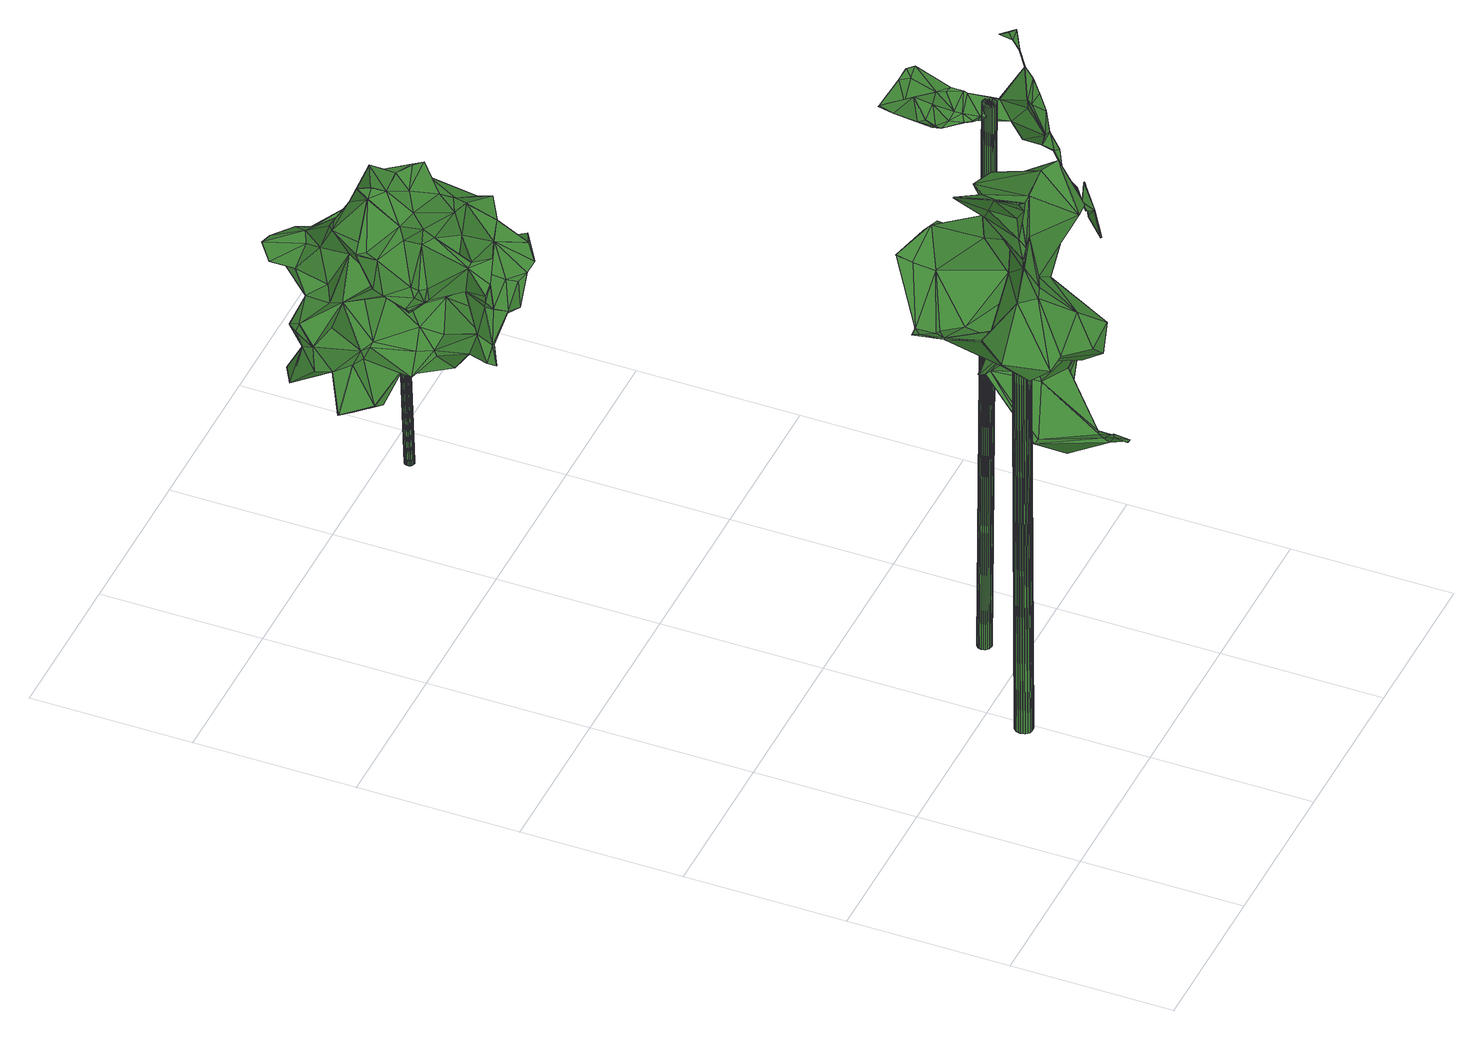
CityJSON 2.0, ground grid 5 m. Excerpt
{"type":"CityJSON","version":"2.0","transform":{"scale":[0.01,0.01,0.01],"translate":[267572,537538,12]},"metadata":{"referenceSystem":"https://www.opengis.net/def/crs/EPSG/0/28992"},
"CityObjects":{
"tree1":{"type":"SolitaryVegetationObject","attributes":{"gtid":58,"crown_width_m":6.68,"crown_median_z":28.33,"crown_r50_m":0.397,"crown_porosity":0.903,"trunk_H_m":15.43,"trunk_DBH_m":0.548,"trunk_radius_m":0.274,"trunk_base_height_m":12.9,"original_gtid":"60"},"geometry":[{"type":"Solid","lod":"3","boundaries":[[[[0,1,2]],[[3,4,5]],[[6,7,8]],[[6,8,9]],[[6,10,11]],[[12,13,14]],[[13,15,14]],[[16,17,13]],[[18,19,20]],[[21,22,23]],[[14,17,12]],[[14,24,17]],[[25,26,10]],[[27,28,29]],[[30,31,32]],[[26,33,7]],[[34,35,36]],[[37,38,39]],[[40,41,42]],[[6,40,42]],[[43,44,45]],[[46,15,47]],[[17,47,15]],[[48,49,0]],[[12,50,13]],[[13,50,16]],[[51,52,53]],[[38,54,55]],[[56,57,58]],[[59,56,60]],[[61,62,63]],[[64,37,65]],[[60,66,59]],[[67,57,68]],[[69,70,71]],[[24,47,17]],[[72,73,74]],[[72,74,75]],[[76,77,78]],[[26,7,11]],[[11,7,6]],[[79,80,3]],[[81,82,83]],[[15,13,17]],[[8,84,85]],[[66,60,73]],[[56,58,86]],[[52,87,88]],[[89,24,90]],[[24,46,47]],[[91,92,38]],[[39,92,91]],[[93,94,95]],[[5,4,96]],[[4,28,96]],[[16,12,17]],[[33,97,8]],[[33,8,7]],[[70,98,99]],[[98,100,99]],[[42,10,6]],[[38,101,54]],[[4,3,80]],[[102,103,104]],[[105,106,107]],[[103,108,109]],[[42,66,73]],[[110,111,112]],[[23,113,114]],[[68,115,116]],[[117,115,68]],[[43,115,117]],[[43,31,115]],[[25,75,26]],[[110,69,118]],[[119,86,120]],[[111,35,121]],[[104,103,109]],[[53,52,122]],[[12,16,50]],[[94,123,70]],[[76,124,125]],[[67,126,127]],[[53,128,51]],[[45,1,43]],[[129,39,91]],[[37,39,129]],[[36,35,111]],[[97,84,8]],[[130,18,78]],[[30,131,132]],[[28,124,29]],[[133,29,124]],[[134,45,135]],[[2,128,53]],[[44,135,45]],[[136,93,137]],[[58,83,82]],[[138,111,49]],[[103,96,27]],[[125,61,139]],[[44,57,135]],[[62,23,63]],[[21,23,62]],[[125,62,61]],[[91,62,125]],[[9,40,6]],[[51,40,9]],[[30,140,141]],[[142,126,67]],[[27,96,28]],[[36,118,69]],[[54,101,102]],[[143,144,145]],[[146,49,121]],[[130,78,147]],[[2,148,149]],[[43,1,31]],[[52,88,122]],[[142,68,116]],[[142,67,68]],[[139,63,150]],[[105,86,151]],[[105,151,82]],[[152,153,154]],[[155,32,0]],[[86,58,151]],[[156,157,19]],[[89,51,9]],[[158,148,159]],[[159,148,122]],[[108,19,109]],[[2,149,0]],[[5,160,101]],[[98,112,161]],[[44,117,68]],[[43,117,44]],[[120,113,162]],[[142,163,126]],[[103,102,96]],[[52,14,87]],[[126,163,71]],[[81,83,127]],[[99,94,70]],[[111,138,164]],[[164,138,75]],[[33,75,138]],[[62,165,21]],[[161,112,164]],[[112,111,164]],[[136,106,93]],[[166,76,139]],[[147,78,77]],[[77,107,147]],[[104,55,54]],[[104,54,102]],[[9,8,85]],[[9,85,24]],[[128,40,51]],[[86,144,120]],[[86,105,144]],[[156,167,157]],[[109,18,130]],[[69,154,34]],[[69,34,36]],[[56,86,119]],[[56,119,60]],[[108,156,19]],[[168,113,23]],[[59,66,135]],[[134,135,66]],[[58,82,151]],[[130,169,109]],[[26,75,33]],[[128,1,134]],[[119,73,60]],[[142,116,152]],[[134,1,45]],[[103,170,108]],[[115,31,116]],[[48,149,171]],[[162,73,119]],[[130,106,169]],[[130,107,106]],[[72,10,73]],[[72,25,10]],[[145,144,105]],[[167,156,172]],[[162,119,120]],[[145,173,143]],[[174,170,175]],[[39,38,92]],[[166,173,145]],[[172,176,167]],[[105,82,106]],[[81,106,82]],[[132,116,30]],[[31,30,116]],[[144,143,114]],[[144,114,120]],[[133,124,76]],[[38,37,101]],[[5,101,37]],[[129,65,37]],[[137,177,136]],[[89,90,51]],[[18,20,78]],[[5,64,178]],[[179,93,22]],[[104,109,180]],[[75,74,164]],[[110,118,111]],[[22,95,181]],[[128,2,1]],[[71,70,123]],[[27,29,170]],[[182,183,155]],[[155,0,182]],[[139,61,63]],[[176,184,167]],[[105,77,145]],[[33,138,185]],[[38,165,91]],[[36,111,118]],[[172,156,184]],[[15,87,14]],[[15,88,87]],[[62,91,165]],[[110,70,69]],[[11,10,26]],[[83,67,127]],[[136,177,169]],[[49,182,0]],[[108,170,174]],[[27,170,103]],[[181,168,22]],[[173,166,139]],[[150,173,139]],[[150,143,173]],[[143,150,63]],[[174,157,108]],[[24,159,46]],[[159,122,46]],[[143,23,114]],[[53,122,148]],[[2,53,148]],[[28,186,129]],[[127,94,81]],[[24,14,90]],[[24,158,159]],[[121,35,34]],[[139,76,125]],[[187,99,100]],[[98,161,100]],[[101,160,102]],[[96,102,160]],[[132,153,116]],[[188,153,132]],[[132,189,188]],[[34,189,132]],[[34,154,189]],[[154,188,189]],[[169,177,109]],[[107,77,105]],[[42,73,10]],[[128,134,41]],[[128,41,40]],[[34,131,121]],[[132,131,34]],[[141,131,30]],[[141,121,131]],[[145,76,166]],[[190,30,32]],[[190,32,155]],[[106,136,169]],[[77,76,145]],[[180,179,21]],[[180,21,38]],[[94,93,81]],[[190,183,191]],[[4,80,186]],[[4,186,28]],[[81,93,106]],[[154,163,142]],[[42,41,66]],[[66,41,134]],[[33,185,97]],[[48,171,49]],[[170,29,175]],[[175,29,192]],[[175,192,174]],[[176,172,184]],[[3,178,79]],[[5,178,3]],[[19,18,109]],[[29,76,192]],[[21,179,22]],[[147,107,130]],[[179,180,177]],[[179,177,137]],[[104,180,55]],[[187,181,95]],[[187,95,99]],[[20,174,192]],[[143,63,23]],[[22,168,23]],[[137,93,179]],[[112,98,110]],[[190,140,30]],[[49,111,121]],[[155,183,190]],[[157,184,108]],[[157,167,184]],[[174,20,19]],[[157,174,19]],[[180,109,177]],[[38,55,180]],[[192,76,78]],[[31,1,32]],[[0,32,1]],[[59,57,56]],[[70,110,98]],[[69,163,154]],[[71,163,69]],[[84,171,149]],[[162,74,73]],[[44,68,57]],[[108,184,156]],[[161,164,100]],[[133,76,29]],[[59,135,57]],[[83,57,67]],[[58,57,83]],[[146,121,140]],[[99,95,94]],[[93,95,22]],[[84,149,85]],[[148,85,149]],[[28,129,124]],[[72,75,25]],[[24,85,158]],[[158,85,148]],[[192,78,20]],[[121,141,140]],[[187,113,181]],[[162,113,187]],[[162,187,100]],[[114,113,120]],[[181,113,168]],[[15,46,88]],[[89,9,24]],[[52,51,90]],[[52,90,14]],[[71,123,126]],[[126,123,127]],[[127,123,94]],[[46,122,88]],[[5,96,160]],[[80,193,186]],[[79,193,80]],[[190,191,140]],[[48,0,149]],[[171,185,138]],[[97,185,84]],[[84,185,171]],[[21,165,38]],[[171,138,49]],[[164,74,100]],[[100,74,162]],[[37,64,5]],[[125,124,91]],[[91,124,129]],[[193,79,178]],[[186,193,65]],[[186,65,129]],[[64,65,193]],[[193,178,64]],[[182,191,183]],[[182,49,191]],[[146,191,49]],[[146,140,191]],[[152,116,153]],[[188,154,153]],[[142,152,154]],[[194,195,196]],[[194,196,197]],[[197,196,198]],[[197,198,199]],[[196,195,200]],[[196,200,198]],[[198,200,201]],[[198,201,199]],[[200,195,202]],[[200,202,201]],[[201,202,203]],[[201,203,199]],[[202,195,204]],[[202,204,203]],[[203,204,205]],[[203,205,199]],[[204,195,206]],[[204,206,205]],[[205,206,207]],[[205,207,199]],[[206,195,208]],[[206,208,207]],[[207,208,209]],[[207,209,199]],[[208,195,210]],[[208,210,209]],[[209,210,211]],[[209,211,199]],[[210,195,212]],[[210,212,211]],[[211,212,213]],[[211,213,199]],[[212,195,214]],[[212,214,213]],[[213,214,215]],[[213,215,199]],[[214,195,216]],[[214,216,215]],[[215,216,217]],[[215,217,199]],[[216,195,218]],[[216,218,217]],[[217,218,219]],[[217,219,199]],[[218,195,220]],[[218,220,219]],[[219,220,221]],[[219,221,199]],[[220,195,222]],[[220,222,221]],[[221,222,223]],[[221,223,199]],[[222,195,224]],[[222,224,223]],[[223,224,225]],[[223,225,199]],[[224,195,226]],[[224,226,225]],[[225,226,227]],[[225,227,199]],[[226,195,228]],[[226,228,227]],[[227,228,229]],[[227,229,199]],[[228,195,230]],[[228,230,229]],[[229,230,231]],[[229,231,199]],[[230,195,232]],[[230,232,231]],[[231,232,233]],[[231,233,199]],[[232,195,234]],[[232,234,233]],[[233,234,235]],[[233,235,199]],[[234,195,236]],[[234,236,235]],[[235,236,237]],[[235,237,199]],[[236,195,238]],[[236,238,237]],[[237,238,239]],[[237,239,199]],[[238,195,240]],[[238,240,239]],[[239,240,241]],[[239,241,199]],[[240,195,242]],[[240,242,241]],[[241,242,243]],[[241,243,199]],[[242,195,194]],[[242,194,243]],[[243,194,197]],[[243,197,199]]]]}]},
"tree2":{"type":"SolitaryVegetationObject","attributes":{"gtid":59,"crown_width_m":4.68,"crown_median_z":32.5,"crown_r50_m":0.244,"crown_porosity":0.917,"trunk_H_m":19.67,"trunk_DBH_m":0.439,"trunk_radius_m":0.22,"trunk_base_height_m":12.83,"original_gtid":"61"},"geometry":[{"type":"Solid","lod":"3","boundaries":[[[[244,245,246]],[[247,248,249]],[[250,251,252]],[[253,254,255]],[[256,254,253]],[[256,245,254]],[[244,254,245]],[[257,258,259]],[[260,261,262]],[[263,264,265]],[[266,267,268]],[[255,269,270]],[[255,270,253]],[[271,272,273]],[[251,250,274]],[[275,276,277]],[[247,278,279]],[[247,249,278]],[[244,255,254]],[[280,281,282]],[[272,283,273]],[[284,285,286]],[[287,286,285]],[[273,288,271]],[[246,289,290]],[[291,290,289]],[[287,285,292]],[[279,293,294]],[[279,294,247]],[[295,296,297]],[[298,299,300]],[[301,297,302]],[[303,264,304]],[[298,293,299]],[[280,293,298]],[[280,305,293]],[[299,293,279]],[[279,278,299]],[[306,307,308]],[[300,278,249]],[[252,251,309]],[[280,282,264]],[[269,291,289]],[[310,267,266]],[[310,311,292]],[[295,312,313]],[[295,313,296]],[[314,315,269]],[[316,304,282]],[[282,304,264]],[[273,285,288]],[[308,317,318]],[[319,311,310]],[[288,284,271]],[[299,278,300]],[[271,320,272]],[[321,322,323]],[[292,273,283]],[[302,296,324]],[[325,326,257]],[[327,328,261]],[[323,294,321]],[[323,247,294]],[[329,275,277]],[[324,330,301]],[[256,331,314]],[[324,332,302]],[[333,334,322]],[[333,322,321]],[[282,281,318]],[[332,324,335]],[[253,336,256]],[[270,336,253]],[[337,297,338]],[[244,269,255]],[[269,336,270]],[[315,336,269]],[[302,297,296]],[[276,329,277]],[[338,297,330]],[[301,330,297]],[[293,305,339]],[[244,246,290]],[[332,290,291]],[[315,314,331]],[[336,315,331]],[[256,336,331]],[[295,297,337]],[[286,272,320]],[[291,340,332]],[[302,332,340]],[[306,300,249]],[[280,264,339]],[[280,339,305]],[[258,341,319]],[[252,258,319]],[[342,303,317]],[[327,261,248]],[[311,267,287]],[[324,296,330]],[[282,318,316]],[[300,306,298]],[[283,310,292]],[[303,304,317]],[[321,294,263]],[[337,338,343]],[[326,344,268]],[[247,345,327]],[[329,276,275]],[[345,346,327]],[[327,346,328]],[[313,347,348]],[[316,317,304]],[[257,349,350]],[[351,349,257]],[[335,324,301]],[[340,335,301]],[[302,340,301]],[[284,320,271]],[[333,303,342]],[[338,348,309]],[[330,348,338]],[[317,308,352]],[[283,267,310]],[[252,353,259]],[[252,259,258]],[[352,308,354]],[[352,354,260]],[[348,347,309]],[[256,314,355]],[[258,350,346]],[[257,350,258]],[[306,308,298]],[[341,260,262]],[[260,307,261]],[[342,317,352]],[[319,250,252]],[[269,356,291]],[[340,291,356]],[[342,352,260]],[[284,286,320]],[[292,285,273]],[[341,262,319]],[[247,323,345]],[[313,348,330]],[[260,341,342]],[[308,318,281]],[[325,353,309]],[[325,312,326]],[[326,312,344]],[[312,295,343]],[[309,347,325]],[[313,330,296]],[[357,251,274]],[[257,259,325]],[[258,346,345]],[[292,311,287]],[[353,325,259]],[[288,285,284]],[[283,272,286]],[[351,358,349]],[[247,327,248]],[[333,359,265]],[[321,265,359]],[[321,359,333]],[[249,248,306]],[[244,356,269]],[[286,287,283]],[[342,360,333]],[[252,309,353]],[[267,283,287]],[[295,337,343]],[[309,343,338]],[[251,343,309]],[[350,328,346]],[[312,343,344]],[[344,343,251]],[[266,361,310]],[[250,361,266]],[[344,357,268]],[[266,268,357]],[[341,258,360]],[[341,360,342]],[[298,281,280]],[[334,333,360]],[[334,360,258]],[[312,325,347]],[[290,332,356]],[[257,326,351]],[[313,312,347]],[[268,358,326]],[[326,358,351]],[[335,356,332]],[[335,340,356]],[[266,274,250]],[[290,356,244]],[[264,263,339]],[[311,358,267]],[[268,267,358]],[[261,307,248]],[[306,248,307]],[[262,349,319]],[[311,319,349]],[[311,349,358]],[[350,349,262]],[[350,262,261]],[[328,350,261]],[[334,323,322]],[[319,361,250]],[[310,361,319]],[[316,318,317]],[[298,308,281]],[[357,344,251]],[[294,293,263]],[[339,263,293]],[[357,274,266]],[[263,265,321]],[[269,355,314]],[[245,256,355]],[[303,265,264]],[[333,265,303]],[[345,334,258]],[[345,323,334]],[[289,246,355]],[[269,289,355]],[[260,354,307]],[[308,307,354]],[[245,355,246]],[[362,363,364]],[[362,364,365]],[[365,364,366]],[[365,366,367]],[[364,363,368]],[[364,368,366]],[[366,368,369]],[[366,369,367]],[[368,363,370]],[[368,370,369]],[[369,370,371]],[[369,371,367]],[[370,363,372]],[[370,372,371]],[[371,372,373]],[[371,373,367]],[[372,363,374]],[[372,374,373]],[[373,374,375]],[[373,375,367]],[[374,363,376]],[[374,376,375]],[[375,376,377]],[[375,377,367]],[[376,363,378]],[[376,378,377]],[[377,378,379]],[[377,379,367]],[[378,363,380]],[[378,380,379]],[[379,380,381]],[[379,381,367]],[[380,363,382]],[[380,382,381]],[[381,382,383]],[[381,383,367]],[[382,363,384]],[[382,384,383]],[[383,384,385]],[[383,385,367]],[[384,363,386]],[[384,386,385]],[[385,386,387]],[[385,387,367]],[[386,363,388]],[[386,388,387]],[[387,388,389]],[[387,389,367]],[[388,363,390]],[[388,390,389]],[[389,390,391]],[[389,391,367]],[[390,363,392]],[[390,392,391]],[[391,392,393]],[[391,393,367]],[[392,363,394]],[[392,394,393]],[[393,394,395]],[[393,395,367]],[[394,363,396]],[[394,396,395]],[[395,396,397]],[[395,397,367]],[[396,363,398]],[[396,398,397]],[[397,398,399]],[[397,399,367]],[[398,363,400]],[[398,400,399]],[[399,400,401]],[[399,401,367]],[[400,363,402]],[[400,402,401]],[[401,402,403]],[[401,403,367]],[[402,363,404]],[[402,404,403]],[[403,404,405]],[[403,405,367]],[[404,363,406]],[[404,406,405]],[[405,406,407]],[[405,407,367]],[[406,363,408]],[[406,408,407]],[[407,408,409]],[[407,409,367]],[[408,363,410]],[[408,410,409]],[[409,410,411]],[[409,411,367]],[[410,363,362]],[[410,362,411]],[[411,362,365]],[[411,365,367]]]]}]},
"tree3":{"type":"SolitaryVegetationObject","attributes":{"gtid":409,"crown_width_m":6.36,"crown_median_z":19.64,"crown_r50_m":0.325,"crown_porosity":0.907,"trunk_H_m":6.78,"trunk_DBH_m":0.292,"trunk_radius_m":0.146,"trunk_base_height_m":12.86,"original_gtid":"459"},"geometry":[{"type":"Solid","lod":"3","boundaries":[[[[412,413,414]],[[415,416,417]],[[418,416,415]],[[419,420,421]],[[422,423,424]],[[425,426,427]],[[428,429,430]],[[417,431,429]],[[432,433,434]],[[435,433,432]],[[417,436,431]],[[417,416,436]],[[437,438,439]],[[421,440,441]],[[442,443,444]],[[445,446,447]],[[448,449,441]],[[450,451,452]],[[453,454,415]],[[453,455,454]],[[456,457,458]],[[459,460,461]],[[462,463,464]],[[427,465,425]],[[466,467,468]],[[469,470,471]],[[472,471,470]],[[412,414,473]],[[474,473,414]],[[450,475,476]],[[477,478,479]],[[480,481,451]],[[482,483,484]],[[485,486,487]],[[485,488,486]],[[422,463,489]],[[490,491,492]],[[493,447,468]],[[446,494,468]],[[428,495,429]],[[496,497,498]],[[496,498,499]],[[438,500,426]],[[501,502,503]],[[504,505,506]],[[506,442,504]],[[507,441,508]],[[476,458,509]],[[457,509,458]],[[510,430,511]],[[512,513,514]],[[513,515,514]],[[429,511,430]],[[475,452,516]],[[475,516,476]],[[443,486,444]],[[429,517,511]],[[484,518,519]],[[520,521,456]],[[452,475,450]],[[522,523,524]],[[450,476,525]],[[526,527,528]],[[488,484,529]],[[488,529,530]],[[452,451,531]],[[443,532,519]],[[533,534,523]],[[535,534,533]],[[536,537,439]],[[538,539,540]],[[541,428,430]],[[542,469,543]],[[439,537,503]],[[544,436,416]],[[545,546,547]],[[548,549,550]],[[551,552,553]],[[502,554,503]],[[437,554,555]],[[426,556,536]],[[557,558,533]],[[472,559,440]],[[560,561,562]],[[563,564,434]],[[513,478,565]],[[566,567,568]],[[538,569,570]],[[568,470,566]],[[451,481,531]],[[504,442,571]],[[467,572,526]],[[544,573,574]],[[538,575,480]],[[538,570,575]],[[576,538,540]],[[446,478,494]],[[479,478,446]],[[520,577,463]],[[456,577,520]],[[480,539,538]],[[578,431,436]],[[492,491,579]],[[555,492,579]],[[540,539,525]],[[503,537,501]],[[415,454,418]],[[437,580,438]],[[446,437,479]],[[581,582,583]],[[454,584,418]],[[585,507,586]],[[587,481,480]],[[587,462,481]],[[527,526,572]],[[455,588,528]],[[589,465,590]],[[571,442,444]],[[487,483,482]],[[591,437,446]],[[490,592,593]],[[550,459,594]],[[595,596,505]],[[597,505,596]],[[598,533,599]],[[576,505,600]],[[553,423,489]],[[418,601,602]],[[582,581,603]],[[582,603,604]],[[605,606,607]],[[504,608,566]],[[578,436,544]],[[512,514,609]],[[445,447,610]],[[611,491,553]],[[612,563,613]],[[614,613,563]],[[553,489,611]],[[496,615,616]],[[616,615,569]],[[461,460,617]],[[486,443,519]],[[585,618,588]],[[619,620,583]],[[533,621,535]],[[560,562,622]],[[523,522,559]],[[523,559,623]],[[583,562,561]],[[446,468,447]],[[588,624,585]],[[588,625,626]],[[590,447,493]],[[623,568,523]],[[483,518,484]],[[484,487,482]],[[538,576,600]],[[627,437,555]],[[446,628,591]],[[629,499,498]],[[528,618,630]],[[510,631,430]],[[552,423,553]],[[420,632,421]],[[422,424,520]],[[520,463,422]],[[633,430,631]],[[614,412,634]],[[456,521,424]],[[521,520,424]],[[635,531,464]],[[506,532,443]],[[615,561,569]],[[616,569,497]],[[634,593,636]],[[559,637,440]],[[550,549,459]],[[441,522,448]],[[421,632,471]],[[469,471,632]],[[424,551,638]],[[639,516,452]],[[565,515,513]],[[490,593,551]],[[588,455,453]],[[570,569,561]],[[570,561,560]],[[640,611,489]],[[532,597,519]],[[530,641,642]],[[562,620,622]],[[605,643,644]],[[441,419,421]],[[507,419,441]],[[605,607,643]],[[578,460,459]],[[597,596,519]],[[645,581,646]],[[645,646,647]],[[600,569,538]],[[501,592,502]],[[612,613,556]],[[497,569,648]],[[590,610,447]],[[537,536,636]],[[537,636,501]],[[417,429,625]],[[524,649,650]],[[613,536,556]],[[606,651,652]],[[555,579,653]],[[654,625,495]],[[429,495,625]],[[587,560,622]],[[587,575,560]],[[416,418,573]],[[418,602,573]],[[619,583,582]],[[655,656,584]],[[657,656,655]],[[472,623,559]],[[528,588,618]],[[533,568,567]],[[589,658,599]],[[528,527,455]],[[648,543,629]],[[659,632,420]],[[469,632,659]],[[525,476,435]],[[525,435,595]],[[480,450,525]],[[653,627,555]],[[504,571,608]],[[529,660,530]],[[605,644,606]],[[437,439,503]],[[432,661,662]],[[663,662,661]],[[609,454,455]],[[485,484,488]],[[531,635,452]],[[501,636,592]],[[593,592,636]],[[550,594,619]],[[562,583,620]],[[418,656,601]],[[560,575,570]],[[425,612,426]],[[612,425,664]],[[556,426,612]],[[533,530,642]],[[486,519,483]],[[557,533,567]],[[622,620,665]],[[506,443,442]],[[528,630,666]],[[528,666,526]],[[617,574,573]],[[596,595,660]],[[596,660,519]],[[633,631,499]],[[610,590,465]],[[573,594,617]],[[594,461,617]],[[551,424,552]],[[611,579,491]],[[639,458,516]],[[476,516,458]],[[451,450,480]],[[458,639,577]],[[458,577,456]],[[640,489,665]],[[640,665,611]],[[563,667,614]],[[533,663,599]],[[548,517,549]],[[548,550,619]],[[666,467,526]],[[452,635,639]],[[419,507,668]],[[419,668,428]],[[480,525,539]],[[655,584,454]],[[466,572,467]],[[611,669,579]],[[414,509,457]],[[414,457,474]],[[474,457,456]],[[422,489,423]],[[476,509,433]],[[433,435,476]],[[533,642,663]],[[591,580,437]],[[644,658,606]],[[571,486,670]],[[488,670,486]],[[434,661,432]],[[643,671,534]],[[644,534,672]],[[507,585,624]],[[552,424,423]],[[643,666,673]],[[659,499,469]],[[612,664,563]],[[573,602,611]],[[479,437,627]],[[630,618,585]],[[630,585,586]],[[613,634,536]],[[614,634,613]],[[609,466,494]],[[473,593,634]],[[473,634,412]],[[619,594,573]],[[440,471,472]],[[421,471,440]],[[639,635,577]],[[635,463,577]],[[598,621,533]],[[415,417,453]],[[643,534,644]],[[477,627,653]],[[479,627,477]],[[419,541,674]],[[648,542,543]],[[675,647,548]],[[449,508,441]],[[676,673,586]],[[629,498,497]],[[677,678,547]],[[594,459,461]],[[553,491,490]],[[587,480,575]],[[505,576,679]],[[505,679,595]],[[519,660,529]],[[536,680,426]],[[439,680,536]],[[438,680,439]],[[626,668,624]],[[445,610,427]],[[426,680,438]],[[419,428,541]],[[459,549,578]],[[487,486,483]],[[565,478,655]],[[653,655,478]],[[653,478,477]],[[496,499,631]],[[590,651,589]],[[677,546,681]],[[504,542,505]],[[600,505,542]],[[469,542,504]],[[615,682,517]],[[616,497,496]],[[683,446,684]],[[609,527,466]],[[595,540,525]],[[637,559,522]],[[441,440,522]],[[637,522,440]],[[416,573,544]],[[463,665,489]],[[519,529,484]],[[611,665,620]],[[469,504,470]],[[424,638,474]],[[462,665,463]],[[462,464,481]],[[593,638,551]],[[503,554,437]],[[647,646,615]],[[456,424,474]],[[635,464,463]],[[557,567,608]],[[675,581,647]],[[533,523,568]],[[667,685,614]],[[642,641,432]],[[564,563,664]],[[564,664,425]],[[417,625,453]],[[683,628,446]],[[472,470,623]],[[602,601,686]],[[579,686,653]],[[666,630,673]],[[586,673,630]],[[546,677,547]],[[493,666,607]],[[484,485,487]],[[598,672,687]],[[672,535,687]],[[621,598,687]],[[621,687,535]],[[513,512,478]],[[494,478,512]],[[548,619,675]],[[533,488,530]],[[648,600,542]],[[592,555,554]],[[592,554,502]],[[617,460,574]],[[414,433,509]],[[414,413,433]],[[571,444,486]],[[455,527,609]],[[647,517,548]],[[647,615,517]],[[544,574,578]],[[578,574,460]],[[540,595,679]],[[604,603,675]],[[610,465,427]],[[658,651,606]],[[586,649,676]],[[589,599,465]],[[481,464,531]],[[535,672,534]],[[468,467,688]],[[666,688,467]],[[566,608,567]],[[580,445,500]],[[580,500,438]],[[533,558,488]],[[670,488,558]],[[655,454,689]],[[454,609,689]],[[564,599,663]],[[595,641,530]],[[474,638,473]],[[593,473,638]],[[512,609,494]],[[553,490,551]],[[690,615,646]],[[426,500,427]],[[611,602,669]],[[507,508,586]],[[649,586,508]],[[527,572,466]],[[466,468,494]],[[645,647,581]],[[490,492,592]],[[555,592,492]],[[626,624,588]],[[599,658,598]],[[606,652,607]],[[540,679,576]],[[573,611,619]],[[493,651,590]],[[445,681,446]],[[615,691,561]],[[692,685,667]],[[692,434,685]],[[652,651,493]],[[652,493,607]],[[445,427,500]],[[435,432,641]],[[564,465,599]],[[564,425,465]],[[658,589,651]],[[678,677,591]],[[611,693,619]],[[620,619,693]],[[620,693,611]],[[446,681,546]],[[591,677,681]],[[690,691,615]],[[581,691,690]],[[583,691,581]],[[561,691,583]],[[564,661,434]],[[663,661,564]],[[619,582,604]],[[675,619,604]],[[514,515,689]],[[514,689,609]],[[689,515,655]],[[655,515,565]],[[642,662,663]],[[432,662,642]],[[547,678,628]],[[547,628,545]],[[694,449,448]],[[643,524,671]],[[673,524,643]],[[673,676,524]],[[523,534,524]],[[671,524,534]],[[435,641,595]],[[588,453,625]],[[499,674,633]],[[517,510,511]],[[431,578,549]],[[431,549,429]],[[517,429,549]],[[483,519,518]],[[587,665,462]],[[587,622,665]],[[623,470,568]],[[566,470,504]],[[657,655,653]],[[681,445,580]],[[681,580,591]],[[654,495,626]],[[600,648,569]],[[654,626,625]],[[672,658,644]],[[598,658,672]],[[678,591,628]],[[675,603,581]],[[545,628,683]],[[546,545,683]],[[649,524,676]],[[524,694,448]],[[448,522,524]],[[694,508,449]],[[536,634,636]],[[505,597,506]],[[506,597,532]],[[571,670,608]],[[557,608,558]],[[608,670,558]],[[524,650,694]],[[508,650,649]],[[694,650,508]],[[419,674,420]],[[690,646,581]],[[624,668,507]],[[579,669,686]],[[602,686,669]],[[584,656,418]],[[643,607,666]],[[686,601,656]],[[657,653,656]],[[686,656,653]],[[648,629,497]],[[493,688,666]],[[468,688,493]],[[546,684,446]],[[683,684,546]],[[496,682,615]],[[517,682,510]],[[541,633,674]],[[631,510,682]],[[631,682,496]],[[541,430,633]],[[420,674,659]],[[659,674,499]],[[530,660,595]],[[495,428,668]],[[495,668,626]],[[629,543,499]],[[469,499,543]],[[692,563,434]],[[692,667,563]],[[614,685,412]],[[413,412,685]],[[433,413,685]],[[434,433,685]],[[695,696,697]],[[695,697,698]],[[698,697,699]],[[698,699,700]],[[697,696,701]],[[697,701,699]],[[699,701,702]],[[699,702,700]],[[701,696,703]],[[701,703,702]],[[702,703,704]],[[702,704,700]],[[703,696,705]],[[703,705,704]],[[704,705,706]],[[704,706,700]],[[705,696,707]],[[705,707,706]],[[706,707,708]],[[706,708,700]],[[707,696,709]],[[707,709,708]],[[708,709,710]],[[708,710,700]],[[709,696,711]],[[709,711,710]],[[710,711,712]],[[710,712,700]],[[711,696,713]],[[711,713,712]],[[712,713,714]],[[712,714,700]],[[713,696,715]],[[713,715,714]],[[714,715,716]],[[714,716,700]],[[715,696,717]],[[715,717,716]],[[716,717,718]],[[716,718,700]],[[717,696,719]],[[717,719,718]],[[718,719,720]],[[718,720,700]],[[719,696,721]],[[719,721,720]],[[720,721,722]],[[720,722,700]],[[721,696,723]],[[721,723,722]],[[722,723,724]],[[722,724,700]],[[723,696,725]],[[723,725,724]],[[724,725,726]],[[724,726,700]],[[725,696,727]],[[725,727,726]],[[726,727,728]],[[726,728,700]],[[727,696,729]],[[727,729,728]],[[728,729,730]],[[728,730,700]],[[729,696,731]],[[729,731,730]],[[730,731,732]],[[730,732,700]],[[731,696,733]],[[731,733,732]],[[732,733,734]],[[732,734,700]],[[733,696,735]],[[733,735,734]],[[734,735,736]],[[734,736,700]],[[735,696,737]],[[735,737,736]],[[736,737,738]],[[736,738,700]],[[737,696,739]],[[737,739,738]],[[738,739,740]],[[738,740,700]],[[739,696,741]],[[739,741,740]],[[740,741,742]],[[740,742,700]],[[741,696,743]],[[741,743,742]],[[742,743,744]],[[742,744,700]],[[743,696,695]],[[743,695,744]],[[744,695,698]],[[744,698,700]]]]}]}
},
"vertices":[
[294,345,1895],[186,273,1889],[190,256,2019],[812,385,849],[794,384,848],[779,400,881],[482,210,2007],[540,298,2134],[489,328,2126],[368,314,2130],[528,265,1943],[568,229,1973],[135,227,2310],[100,231,2328],[170,244,2249],[110,310,2310],[103,231,2331],[113,310,2313],[490,338,1141],[527,154,1178],[578,190,1141],[679,466,1296],[650,503,1413],[687,471,1413],[199,387,2240],[518,291,1950],[575,288,2006],[598,265,1043],[735,324,1005],[636,224,1101],[172,490,1703],[137,360,1763],[171,346,1776],[537,467,2018],[196,588,1688],[362,667,1778],[345,710,1803],[815,391,1032],[740,447,1120],[794,399,1080],[358,309,1989],[297,252,1870],[406,301,1812],[61,266,1762],[142,215,1659],[155,159,1703],[141,449,2251],[143,447,2254],[408,355,1922],[440,482,1868],[102,229,2329],[193,248,2093],[183,267,2128],[186,254,2054],[656,439,1088],[620,453,1125],[420,110,1583],[254,254,1633],[432,178,1528],[332,103,1668],[456,113,1668],[798,320,1321],[828,361,1288],[724,331,1354],[848,382,951],[850,379,952],[370,167,1752],[259,338,1601],[212,328,1623],[363,669,1774],[478,628,1736],[425,605,1727],[470,368,1781],[484,298,1751],[512,420,1722],[515,438,1874],[701,337,1242],[612,274,1399],[631,389,1229],[897,374,892],[876,349,888],[433,398,1518],[502,235,1502],[362,356,1557],[445,518,2049],[368,318,2129],[520,220,1498],[182,272,2202],[165,351,2219],[222,290,2168],[190,264,2216],[877,373,1235],[788,381,1124],[562,493,1454],[517,606,1567],[578,513,1484],[682,351,980],[508,490,2053],[548,648,1745],[520,607,1567],[536,593,1693],[702,398,1009],[652,376,1011],[582,289,1036],[551,373,1096],[556,263,1440],[512,403,1471],[584,395,1393],[524,135,1171],[466,341,1142],[493,691,1786],[456,651,1847],[558,676,1777],[681,491,1464],[561,390,1498],[134,359,1760],[169,489,1700],[122,302,1745],[346,713,1802],[503,227,1618],[559,381,1576],[372,601,1761],[198,379,2161],[502,578,1652],[788,377,1124],[809,328,1292],[315,489,1632],[372,440,1570],[192,253,2019],[810,370,1077],[527,499,1311],[208,529,1680],[158,560,1704],[720,378,1199],[249,235,1873],[211,150,1717],[497,521,1312],[498,525,1312],[469,486,1930],[772,309,1337],[315,486,1636],[234,530,1669],[233,532,1665],[650,283,1394],[589,268,1434],[626,265,1397],[487,422,1734],[632,399,1263],[249,374,2101],[320,348,2035],[738,306,1350],[512,220,1498],[206,529,1676],[156,560,1700],[195,590,1684],[258,270,1793],[488,105,1227],[534,127,1197],[233,372,2134],[201,381,2162],[692,381,979],[550,645,1747],[555,399,1620],[373,603,1757],[527,483,1793],[695,439,1206],[712,288,1350],[478,52,1242],[685,489,1437],[511,508,1310],[564,182,1134],[448,495,2001],[460,54,1245],[714,289,1354],[547,140,1181],[579,186,1138],[462,51,1245],[513,511,1308],[870,380,923],[539,507,1309],[609,458,1152],[681,495,1463],[407,359,1844],[404,301,1726],[475,54,1239],[451,498,2000],[845,352,942],[551,553,1586],[146,578,1705],[149,578,1707],[296,322,1631],[440,369,1717],[606,206,1130],[872,377,924],[502,375,90],[475,375,90],[502,382,90],[482,374,1633],[481,381,1633],[454,373,1633],[499,389,90],[478,387,1633],[494,394,90],[473,393,1633],[489,399,90],[468,397,1633],[482,402,90],[461,400,1633],[475,402,90],[454,401,1633],[468,402,90],[447,400,1632],[461,399,90],[440,397,1632],[456,394,90],[435,393,1632],[451,389,90],[430,387,1632],[449,382,90],[428,381,1632],[448,375,90],[427,373,1632],[449,368,90],[428,366,1632],[451,361,90],[430,360,1632],[456,356,90],[435,354,1632],[461,351,90],[440,350,1632],[468,349,90],[447,347,1632],[475,348,90],[454,346,1633],[482,349,90],[461,347,1633],[489,351,90],[468,350,1633],[494,356,90],[473,354,1633],[499,361,90],[478,360,1633],[502,368,90],[481,367,1633],
[1068,447,1603],[1053,431,1578],[970,398,1590],[634,696,2050],[671,690,2051],[599,700,2084],[882,502,2051],[886,483,1991],[855,557,1986],[1076,446,1594],[1074,447,1593],[1070,446,1604],[1048,424,1503],[819,561,1979],[778,647,1985],[821,562,1978],[791,695,2068],[717,667,2050],[793,685,2062],[646,815,2096],[717,863,2108],[735,834,2110],[864,514,2116],[870,541,2145],[785,496,2103],[999,383,1576],[1055,429,1578],[846,580,2279],[879,571,2263],[880,573,2263],[881,501,2052],[537,451,2012],[539,453,2012],[539,451,2013],[598,701,2082],[600,710,2074],[595,870,2107],[647,815,2098],[717,862,2110],[876,560,2197],[829,601,2275],[859,575,2243],[857,573,2243],[875,562,2197],[830,603,2276],[970,396,1591],[956,403,1630],[955,401,1630],[877,562,2196],[596,826,2091],[631,719,2063],[890,460,1852],[894,441,1797],[896,440,1797],[617,773,2153],[572,742,2106],[579,720,2114],[924,424,1727],[923,423,1726],[789,843,2112],[754,856,2124],[593,871,2105],[643,726,2121],[710,689,2057],[728,752,2093],[880,504,1893],[872,543,2143],[870,543,2144],[855,483,1891],[889,462,1851],[1005,367,1475],[1007,366,1476],[754,855,2125],[788,842,2114],[735,833,2112],[822,599,2047],[845,579,2278],[694,744,2076],[710,690,2055],[671,692,2049],[923,425,1725],[833,532,1912],[782,443,1995],[702,655,2033],[723,639,2028],[538,452,2014],[895,442,1796],[1007,368,1474],[946,417,1689],[761,737,2073],[732,675,2037],[947,417,1690],[1049,422,1504],[915,454,1838],[915,456,1836],[613,841,2086],[946,415,1689],[794,686,2060],[782,732,2075],[888,474,1916],[783,441,1996],[702,656,2031],[722,639,2026],[856,485,1890],[894,466,1850],[820,598,2047],[758,630,2021],[810,507,2053],[781,731,2077],[838,548,1966],[761,735,2075],[999,385,1575],[957,402,1631],[817,498,2062],[784,498,2102],[727,753,2091],[776,698,2051],[865,516,2114],[797,625,83],[775,625,83],[796,631,83],[813,616,2050],[812,622,2050],[791,616,2050],[794,636,83],[810,627,2050],[791,641,83],[807,632,2050],[786,644,83],[802,635,2050],[781,646,83],[797,637,2050],[775,647,83],[791,638,2050],[769,646,83],[785,637,2050],[764,644,83],[780,635,2050],[760,641,83],[776,632,2050],[756,636,83],[772,627,2050],[754,631,83],[770,622,2050],[753,625,83],[769,616,2050],[754,619,83],[770,610,2050],[756,614,83],[772,605,2050],[759,610,83],[776,601,2050],[764,606,83],[780,597,2050],[769,604,83],[785,595,2050],[775,603,83],[791,594,2050],[781,604,83],[797,595,2050],[786,606,83],[802,597,2050],[790,609,83],[807,601,2050],[794,614,83],[810,605,2050],[796,619,83],[812,610,2050],
[793,2707,559],[877,2680,535],[768,2692,554],[808,2415,950],[761,2373,830],[812,2362,949],[703,2451,945],[964,2204,896],[1002,2120,783],[1033,2110,802],[554,2578,613],[599,2604,657],[610,2640,641],[958,2677,745],[955,2798,712],[971,2692,789],[870,2169,917],[802,2215,918],[812,2152,873],[775,2328,826],[908,2566,582],[854,2605,553],[910,2568,582],[870,2488,486],[756,2347,830],[843,2730,857],[883,2779,826],[815,2828,828],[1142,2179,800],[1065,2142,837],[1045,2259,580],[1079,2258,562],[1064,2268,568],[986,2656,864],[878,2606,941],[987,2559,933],[1034,2236,788],[965,2206,895],[711,2435,418],[674,2444,438],[661,2507,405],[816,2358,1002],[814,2429,993],[878,2415,997],[648,2673,528],[734,2683,553],[708,2567,530],[707,2338,799],[686,2347,807],[697,2350,792],[688,2519,553],[660,2569,533],[580,2516,455],[972,2626,778],[957,2503,1054],[995,2469,1069],[971,2546,1044],[967,2126,680],[1006,2216,757],[1026,2161,779],[1053,2205,768],[774,2665,677],[733,2684,556],[690,2496,409],[819,2547,441],[789,2621,971],[823,2587,1023],[833,2623,953],[760,2394,528],[674,2446,439],[1180,2409,594],[1179,2408,592],[1139,2412,571],[1139,2410,573],[1098,2355,556],[1178,2408,594],[1078,2397,571],[601,2602,658],[738,2684,715],[717,2602,730],[781,2636,739],[988,2557,932],[941,2577,1072],[829,2216,918],[796,2138,667],[792,2124,600],[810,2139,659],[855,2115,753],[913,2739,818],[758,2805,784],[758,2804,786],[781,2837,828],[935,2241,659],[996,2285,570],[1044,2258,578],[1006,2214,940],[1007,2216,938],[751,2582,549],[782,2152,830],[786,2155,847],[826,2523,1095],[780,2546,1119],[824,2521,1095],[778,2544,1118],[692,2514,416],[819,2230,816],[1140,2410,571],[1098,2355,554],[572,2662,530],[619,2691,543],[1113,2206,807],[1074,2284,796],[1072,2283,798],[834,2439,455],[1006,2436,1080],[943,2455,1015],[964,2373,1015],[1077,2399,569],[998,2457,581],[578,2516,454],[1078,2259,560],[1037,2441,709],[1024,2424,827],[1058,2464,725],[830,2781,734],[787,2813,786],[842,2272,506],[860,2365,490],[889,2374,486],[887,2233,850],[923,2199,655],[905,2173,670],[730,2349,821],[932,2506,849],[962,2598,812],[840,2529,748],[806,2335,822],[740,2309,817],[751,2353,800],[628,2687,694],[615,2662,686],[620,2653,711],[813,2715,838],[792,2663,856],[923,2776,684],[969,2398,589],[1032,2368,577],[1120,2205,791],[684,2337,570],[779,2309,606],[757,2355,603],[901,2628,663],[926,2609,679],[778,2547,1118],[985,2293,753],[974,2384,721],[1046,2278,775],[799,2211,609],[781,2302,587],[1036,2296,587],[993,2467,1069],[708,2434,818],[692,2361,806],[718,2347,554],[884,2272,528],[661,2571,531],[712,2310,832],[805,2580,849],[890,2728,833],[900,2324,702],[851,2410,676],[815,2369,644],[723,2493,945],[939,2280,1032],[1065,2252,970],[695,2489,580],[897,2297,1023],[964,2597,811],[1036,2625,873],[833,2690,829],[781,2735,764],[739,2685,713],[723,2380,784],[970,2401,482],[1036,2327,574],[1063,2269,566],[1068,2505,731],[991,2548,731],[888,2236,545],[691,2511,954],[703,2464,837],[920,2422,787],[894,2451,768],[971,2353,888],[962,2399,857],[993,2417,990],[943,2323,695],[850,2484,1075],[1005,2648,866],[702,2555,759],[925,2774,684],[887,2754,691],[841,2665,623],[807,2189,681],[747,2133,639],[691,2362,804],[957,2326,1023],[783,2455,752],[718,2469,631],[1069,2484,728],[699,2471,624],[1065,2248,775],[938,2279,1030],[849,2338,954],[947,2296,903],[782,2632,952],[807,2582,847],[829,2153,657],[977,2330,1005],[825,2147,772],[1004,2121,781],[827,2148,773],[827,2709,692],[579,2519,454],[802,2778,752],[1135,2191,798],[723,2644,672],[653,2540,431],[714,2595,645],[899,2422,592],[902,2432,663],[1032,2319,925],[1023,2426,830],[932,2236,759],[870,2172,713],[854,2252,812],[825,2200,622],[1059,2278,944],[1015,2304,930],[961,2539,907],[931,2464,960],[757,2611,962],[858,2271,868],[801,2523,1070],[694,2511,955],[761,2515,939],[1003,2439,821],[978,2137,762],[1051,2377,562],[892,2584,696],[839,2460,654],[934,2491,721],[915,2634,702],[687,2494,614],[1022,2429,1016],[866,2630,629],[963,2206,897],[780,2478,804],[1037,2327,577],[996,2395,815],[1075,2481,732],[1070,2302,951],[951,2164,781],[826,2341,826],[1076,2290,950],[948,2616,789],[824,2587,758],[909,2314,554],[873,2790,812],[969,2623,815],[801,2164,795],[878,2523,915],[959,2541,906],[878,2679,537],[730,2504,933],[1075,2481,730],[976,2481,1041],[801,2522,1072],[838,2194,660],[836,2303,623],[872,2605,588],[775,2522,736],[992,2305,920],[890,2425,86],[875,2425,86],[889,2428,86],[880,2445,764],[880,2449,764],[866,2445,764],[888,2432,86],[879,2452,764],[886,2435,86],[876,2455,764],[883,2438,86],[873,2458,764],[879,2439,86],[870,2459,764],[876,2440,86],[866,2460,764],[872,2439,86],[862,2459,764],[868,2438,86],[859,2458,764],[865,2436,86],[856,2456,764],[863,2433,86],[853,2453,764],[861,2429,86],[852,2449,764],[860,2426,86],[851,2446,764],[861,2422,86],[852,2442,764],[862,2418,86],[853,2438,764],[864,2415,86],[855,2435,764],[867,2413,86],[858,2433,764],[871,2411,86],[862,2431,764],[875,2410,86],[865,2431,764],[878,2411,86],[869,2431,765],[882,2412,86],[873,2432,765],[885,2414,86],[876,2435,764],[888,2417,86],[878,2438,764],[889,2421,86],[880,2441,764]
]}
